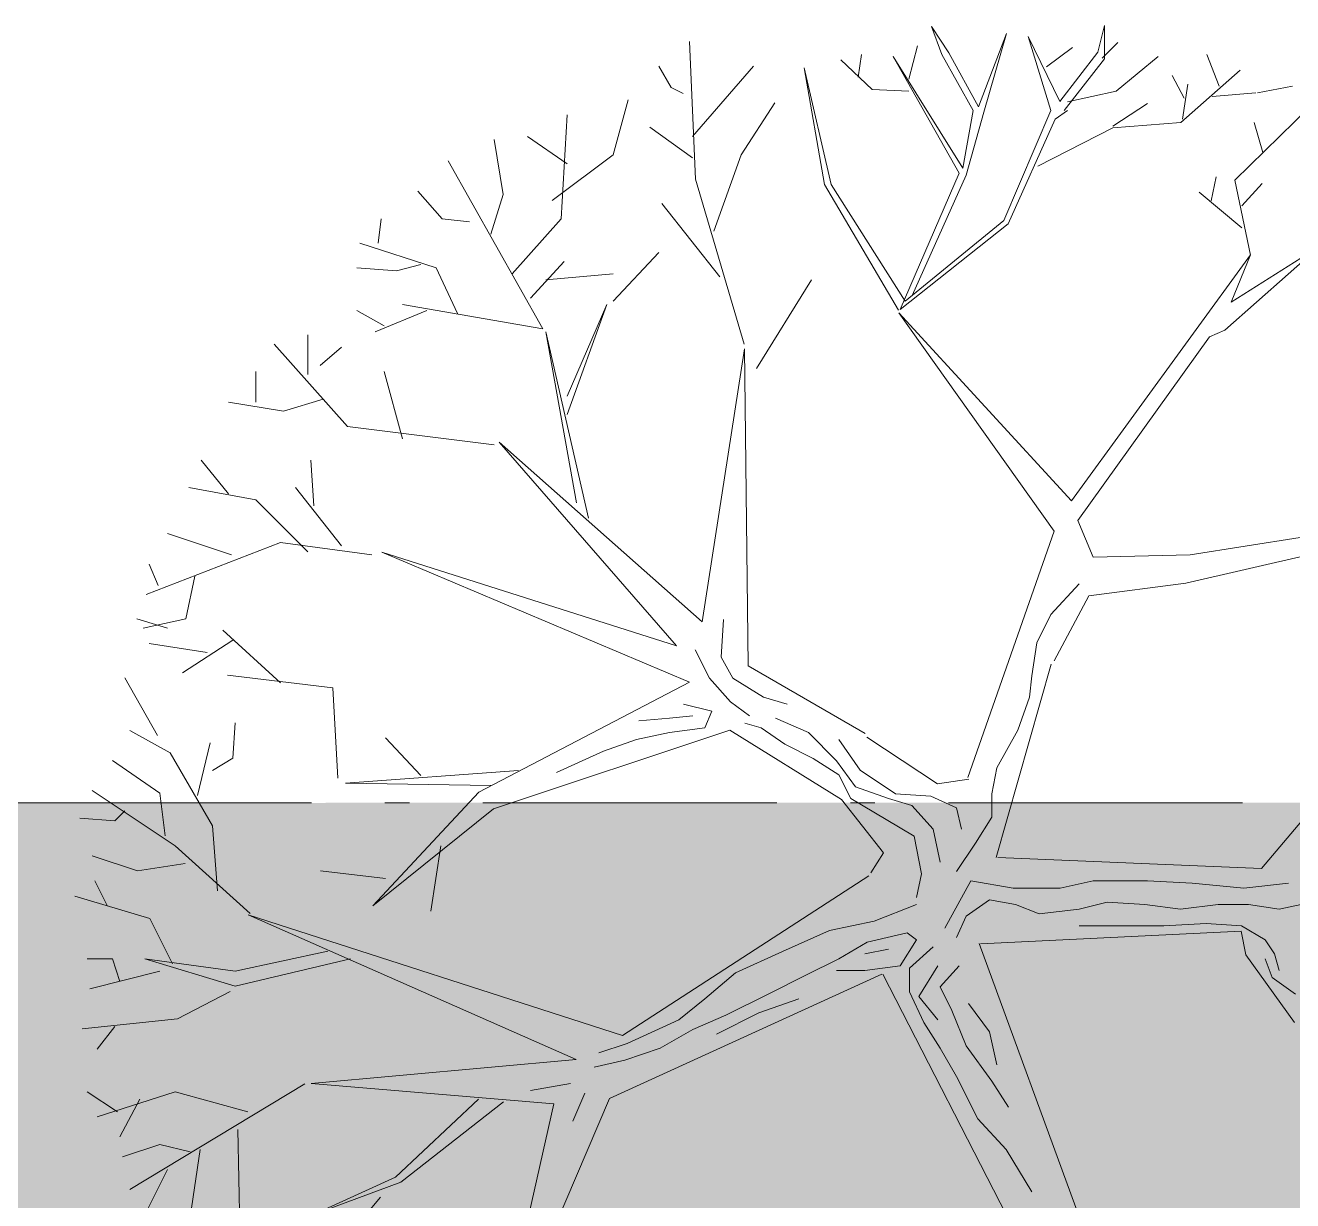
# Model space of a CAD drawing. Header units: metres. Extents: x 8 to 2416, y -346 to 476.
# Drawn here: x 55.29 to 60.47, y 56.33 to 61.12 of the extents above; entities that cross this region are included whole.
import ezdxf

# ---------------------------------------------------------------- set-up
doc = ezdxf.new("R2010")
doc.units = ezdxf.units.M
doc.linetypes.add('ACAD_ISO10W100', pattern=[18, 12, -3, 0, -3])
doc.layers.add('ARBOLES', color=86, linetype='Continuous', lineweight=0)
doc.layers.add('grama', color=7, linetype='Continuous', lineweight=0, true_color=0x698c45)
doc.layers.add('SOLAR', color=7, linetype='ACAD_ISO10W100', lineweight=9, true_color=0xff1414)

# ---------------------------------------------------------------- blocks, each defined once
blk = doc.blocks.new('arbol1')
at = {"layer": 'ARBOLES', "color": 59, "true_color": 0x47602f}
for p, q in [((1233.7255, 80.2135), (1233.7047, 80.269)), ((1233.7047, 80.269), (1233.7393, 80.217)), ((1234.0351, 80.2182), (1234.0485, 80.2716)), ((1234.0485, 80.2716), (1234.0485, 80.2048)), ((1233.2362, 79.9663), (1233.2241, 80.2392)), ((1233.7982, 80.1095), (1233.8536, 80.2551)), ((1233.8536, 80.2551), (1233.8086, 80.0991)), ((1233.9417, 80.1024), (1233.8972, 80.2493)), ((1233.8972, 80.2493), (1233.9595, 80.1202)), ((1234.0441, 80.2066), (1234.0753, 80.2378)), ((1233.5662, 80.2135), (1233.5592, 80.1685)), ((1233.7601, 79.9778), (1233.6285, 80.21)), ((1233.6285, 80.21), (1233.767, 79.9882)), ((1233.677, 80.2308), (1233.6597, 80.165)), ((1233.7878, 80.1026), (1233.7255, 80.2135)), ((1233.7393, 80.217), (1233.7982, 80.1095)), ((1233.9333, 80.1893), (1233.9852, 80.2274)), ((1233.9595, 80.1202), (1234.0351, 80.2182)), ((1234.0718, 80.1407), (1234.1549, 80.21)), ((1234.2761, 80.1511), (1234.2519, 80.2135)), ((1233.1635, 80.1907), (1233.1877, 80.1483)), ((1233.2301, 80.0512), (1233.3514, 80.1907)), ((1233.4923, 79.9555), (1233.4523, 80.187)), ((1233.4523, 80.187), (1233.5057, 79.9555)), ((1233.5246, 80.2031), (1233.5869, 80.1442)), ((1234.0485, 80.2048), (1233.9684, 80.1024)), ((1234.1826, 80.1719), (1234.2069, 80.1269)), ((1234.1999, 80.0784), (1234.3177, 80.1823)), ((1233.1877, 80.1483), (1233.2119, 80.1361)), ((1233.5869, 80.1442), (1233.6597, 80.1407)), ((1233.9748, 80.1199), (1234.0718, 80.1407)), ((1234.2034, 80.0853), (1234.2138, 80.1546)), ((1234.2623, 80.1303), (1234.3489, 80.1373)), ((1234.3523, 80.1373), (1234.4216, 80.1511)), ((1233.0725, 80.0148), (1233.1028, 80.124)), ((1233.3271, 80.0148), (1233.3938, 80.1179)), ((1234.0649, 80.0714), (1234.1341, 80.1165)), ((1234.3073, 79.964), (1234.4562, 80.1095)), ((1232.9695, 79.8875), (1232.9816, 80.0937)), ((1233.767, 79.9882), (1233.7878, 80.1026)), ((1233.8086, 80.0991), (1233.774, 79.9744)), ((1233.8483, 79.8842), (1233.9417, 80.1024)), ((1233.9506, 80.0853), (1233.8571, 79.8773)), ((1233.9748, 80.1026), (1233.9506, 80.0853)), ((1233.1453, 80.0694), (1233.2301, 80.0088)), ((1233.916, 79.9917), (1234.0649, 80.068)), ((1234.0649, 80.068), (1234.1999, 80.0784)), ((1234.3454, 80.0784), (1234.3627, 80.0194)), ((1232.8543, 79.936), (1232.8362, 80.0452)), ((1232.9028, 80.0512), (1232.9816, 79.9966)), ((1232.9513, 79.9239), (1233.0725, 80.0148)), ((1233.2726, 79.8632), (1233.3271, 80.0148)), ((1232.9331, 79.6691), (1232.7452, 80.0027)), ((1233.3332, 79.6388), (1233.2362, 79.9663)), ((1233.6424, 79.7075), (1233.7601, 79.9778)), ((1233.774, 79.9744), (1233.6666, 79.7353)), ((1234.2602, 79.9235), (1234.2703, 79.9708)), ((1234.3385, 79.815), (1234.3073, 79.964)), ((1234.321, 79.9134), (1234.3615, 79.9573)), ((1232.6846, 79.9421), (1232.7331, 79.8875)), ((1232.8301, 79.8572), (1232.8543, 79.936)), ((1233.6391, 79.7062), (1233.4923, 79.9555)), ((1233.5057, 79.9555), (1233.6525, 79.724)), ((1234.321, 79.8695), (1234.2365, 79.9404)), ((1233.2847, 79.7722), (1233.1695, 79.9178)), ((1232.6119, 79.8875), (1232.6058, 79.839)), ((1232.7331, 79.8875), (1232.7877, 79.8814)), ((1232.8725, 79.7783), (1232.9695, 79.8875)), ((1233.6525, 79.724), (1233.8483, 79.8842)), ((1233.8571, 79.8773), (1233.6424, 79.7075)), ((1232.721, 79.7904), (1232.5695, 79.839)), ((1234.4758, 79.8335), (1234.2872, 79.6662)), ((1234.3001, 79.722), (1234.4758, 79.8335)), ((1233.0725, 79.7237), (1233.1635, 79.8208)), ((1233.9829, 79.3274), (1234.3387, 79.8163)), ((1234.3387, 79.8163), (1234.3001, 79.722)), ((1232.5634, 79.7904), (1232.6422, 79.7844)), ((1232.6422, 79.7844), (1232.6907, 79.7965)), ((1232.7634, 79.6995), (1232.721, 79.7904)), ((1232.9089, 79.7298), (1232.9756, 79.8026)), ((1232.9392, 79.7662), (1233.0725, 79.7783)), ((1233.3574, 79.5903), (1233.4665, 79.7662)), ((1232.5634, 79.7055), (1232.618, 79.6752)), ((1232.7028, 79.7055), (1232.5998, 79.6631)), ((1232.6543, 79.7177), (1232.9331, 79.6691)), ((1232.9816, 79.5357), (1233.0604, 79.7177)), ((1233.0604, 79.7177), (1232.9816, 79.4993)), ((1233.9486, 79.2673), (1233.64, 79.7005)), ((1233.64, 79.7005), (1233.9829, 79.3274)), ((1232.4664, 79.5782), (1232.4664, 79.657)), ((1232.9998, 79.3234), (1232.9392, 79.6631)), ((1232.9392, 79.6631), (1233.0241, 79.2931)), ((1234.2872, 79.6662), (1234.2572, 79.6533)), ((1232.5452, 79.4751), (1232.3998, 79.6388)), ((1232.4907, 79.5964), (1232.5331, 79.6328)), ((1233.2497, 79.0873), (1233.3333, 79.6295)), ((1233.3333, 79.6295), (1233.3406, 79)), ((1234.2572, 79.6533), (1233.9958, 79.2888)), ((1232.3634, 79.5236), (1232.3634, 79.5842)), ((1232.6543, 79.4508), (1232.618, 79.5842)), ((1232.4179, 79.5054), (1232.4967, 79.5297)), ((1232.3088, 79.5236), (1232.4179, 79.5054)), ((1232.8362, 79.4387), (1232.5452, 79.4751)), ((1233.1988, 79.04), (1232.8461, 79.444)), ((1232.8461, 79.444), (1233.2497, 79.0873)), ((1232.2543, 79.4084), (1232.3088, 79.3416)), ((1232.4786, 79.3174), (1232.4725, 79.4084)), ((1232.3634, 79.3295), (1232.23, 79.3538)), ((1232.5331, 79.2385), (1232.4422, 79.3538)), ((1232.4664, 79.2264), (1232.3634, 79.3295)), ((1233.9958, 79.2888), (1234.0258, 79.2159)), ((1232.3149, 79.2203), (1232.1876, 79.2628)), ((1233.7772, 78.7784), (1233.9486, 79.2673)), ((1234.2186, 79.2202), (1234.4372, 79.2545)), ((1232.4119, 79.2446), (1232.1452, 79.1415)), ((1232.5937, 79.2203), (1232.4119, 79.2446)), ((1232.1513, 79.2021), (1232.1694, 79.1597)), ((1233.2242, 78.9673), (1232.6133, 79.2256)), ((1232.6133, 79.2256), (1233.1988, 79.04)), ((1234.0258, 79.2159), (1234.2186, 79.2202)), ((1234.4544, 79.2202), (1234.2101, 79.1644)), ((1232.2422, 79.1779), (1232.224, 79.093)), ((1233.9419, 79.1016), (1233.998, 79.1625)), ((1234.2101, 79.1644), (1234.0172, 79.1387)), ((1234.3604, 78.5979), (1234.8373, 79.1625)), ((1234.0172, 79.1387), (1233.9486, 79.01)), ((1233.9139, 79.0455), (1233.9419, 79.1016)), ((1232.1876, 79.0748), (1232.127, 79.093)), ((1232.224, 79.093), (1232.1391, 79.0748)), ((1233.292, 79.0923), (1233.2874, 79.0174)), ((1232.3172, 79.0512), (1232.2176, 78.9864)), ((1232.4118, 78.9665), (1232.2973, 79.0711)), ((1232.2664, 79.0263), (1232.1513, 79.0445)), ((1233.2359, 79.0315), (1233.264, 78.9753)), ((1233.9045, 78.98), (1233.9139, 79.0455)), ((1233.2874, 79.0174), (1233.3107, 78.9753)), ((1233.9427, 79.0034), (1233.8336, 78.6197)), ((1232.1678, 78.8619), (1232.1031, 78.9764)), ((1232.5163, 78.9565), (1232.3072, 78.9814)), ((1233.264, 78.9753), (1233.3061, 78.9285)), ((1233.3107, 78.9753), (1233.3715, 78.9379)), ((1233.3406, 79), (1233.5733, 78.8654)), ((1233.8998, 78.9379), (1233.9045, 78.98)), ((1232.5263, 78.7772), (1232.5163, 78.9565)), ((1232.8061, 78.7489), (1233.2242, 78.9673)), ((1233.3061, 78.9285), (1233.3435, 78.9005)), ((1233.3715, 78.9379), (1233.4183, 78.9239)), ((1233.8765, 78.8724), (1233.8998, 78.9379)), ((1233.1845, 78.8958), (1233.2313, 78.9005)), ((1233.2126, 78.9239), (1233.2687, 78.9098)), ((1233.2687, 78.9098), (1233.2546, 78.8771)), ((1232.3172, 78.817), (1232.3222, 78.8868)), ((1233.1237, 78.8911), (1233.1845, 78.8958)), ((1233.2546, 78.8771), (1233.1845, 78.8677)), ((1233.3341, 78.8864), (1233.3668, 78.8771)), ((1233.3668, 78.8771), (1233.4136, 78.8443)), ((1233.3949, 78.8958), (1233.4604, 78.8677)), ((1232.1927, 78.827), (1232.1131, 78.8718)), ((1232.6906, 78.7822), (1232.6209, 78.8569)), ((1233.3042, 78.8726), (1232.8352, 78.7162)), ((1233.1191, 78.8537), (1233.0536, 78.8303)), ((1233.1845, 78.8677), (1233.1191, 78.8537)), ((1233.5261, 78.7344), (1233.3042, 78.8726)), ((1233.4604, 78.8677), (1233.5165, 78.8116)), ((1233.5211, 78.8537), (1233.5632, 78.7929)), ((1233.5766, 78.8584), (1233.7166, 78.766)), ((1233.8344, 78.7975), (1233.8765, 78.8724)), ((1232.2774, 78.6825), (1232.1927, 78.827)), ((1232.2475, 78.7423), (1232.2724, 78.8469)), ((1233.0536, 78.8303), (1233.0115, 78.8116)), ((1233.4136, 78.8443), (1233.4697, 78.8162)), ((1232.0782, 78.812), (1232.1728, 78.7473)), ((1232.2774, 78.7921), (1232.3172, 78.817)), ((1233.0115, 78.8116), (1232.9601, 78.7882)), ((1233.4697, 78.8162), (1233.5211, 78.7835)), ((1233.5165, 78.8116), (1233.5539, 78.7601)), ((1232.5412, 78.7672), (1232.8848, 78.7921)), ((1233.5211, 78.7835), (1233.5445, 78.7367)), ((1233.5632, 78.7929), (1233.6333, 78.7461)), ((1233.7166, 78.766), (1233.7791, 78.7749)), ((1233.825, 78.7461), (1233.8344, 78.7975)), ((1232.2027, 78.6427), (1232.0384, 78.7523)), ((1232.83, 78.7622), (1232.5412, 78.7672)), ((1232.5952, 78.5233), (1232.8061, 78.7489)), ((1233.5539, 78.7601), (1233.6193, 78.7367)), ((1232.1728, 78.7473), (1232.1828, 78.6626)), ((1233.6097, 78.6288), (1233.5261, 78.7344)), ((1233.5445, 78.7367), (1233.6146, 78.6946)), ((1233.6193, 78.7367), (1233.6661, 78.7227)), ((1233.6333, 78.7461), (1233.7035, 78.7414)), ((1233.7035, 78.7414), (1233.7549, 78.718)), ((1233.825, 78.6993), (1233.825, 78.7461)), ((1232.0832, 78.6925), (1232.1031, 78.7124)), ((1232.8352, 78.7162), (1232.5952, 78.5233)), ((1233.6661, 78.7227), (1233.7081, 78.6759)), ((1233.7549, 78.718), (1233.7642, 78.6759)), ((1233.7923, 78.6478), (1233.825, 78.6993)), ((1232.0135, 78.6975), (1232.0832, 78.6925)), ((1232.2873, 78.553), (1232.2774, 78.6825)), ((1233.6146, 78.6946), (1233.6707, 78.6619)), ((1233.7081, 78.6759), (1233.7222, 78.6104)), ((1233.6707, 78.6619), (1233.6848, 78.587)), ((1233.7549, 78.5917), (1233.7923, 78.6478)), ((1232.128, 78.5928), (1232.0384, 78.6227)), ((1232.352, 78.5081), (1232.2027, 78.6427)), ((1232.7304, 78.6427), (1232.7105, 78.5131)), ((1233.5842, 78.5888), (1233.6097, 78.6288)), ((1232.2226, 78.6078), (1232.128, 78.5928)), ((1233.8368, 78.6197), (1234.3604, 78.5979)), ((1232.0434, 78.5729), (1232.0683, 78.5231)), ((1232.6209, 78.5779), (1232.4915, 78.5928)), ((1233.0911, 78.2663), (1233.5805, 78.583)), ((1233.6848, 78.587), (1233.6754, 78.5402)), ((1233.7315, 78.4794), (1233.7829, 78.573)), ((1233.7829, 78.573), (1233.8671, 78.5589)), ((1233.9606, 78.5589), (1234.0261, 78.573)), ((1234.0261, 78.573), (1234.1336, 78.573)), ((1234.1336, 78.573), (1234.2224, 78.5683)), ((1233.8671, 78.5589), (1233.9606, 78.5589)), ((1234.2224, 78.5683), (1234.3253, 78.5589)), ((1234.3253, 78.5589), (1234.4141, 78.5683)), ((1232.1529, 78.4982), (1232.0035, 78.543)), ((1233.6754, 78.5262), (1233.5913, 78.4934)), ((1233.7736, 78.5028), (1233.8204, 78.5355)), ((1233.8204, 78.5355), (1233.8718, 78.5262)), ((1233.8718, 78.5262), (1233.9185, 78.5075)), ((1233.998, 78.5168), (1234.0541, 78.5308)), ((1234.0541, 78.5308), (1234.1289, 78.5262)), ((1234.1289, 78.5262), (1234.1991, 78.5168)), ((1234.1991, 78.5168), (1234.2739, 78.5262)), ((1234.2739, 78.5262), (1234.3346, 78.5262)), ((1234.3346, 78.5262), (1234.3954, 78.5168)), ((1234.3954, 78.5168), (1234.4609, 78.5308)), ((1232.1977, 78.4085), (1232.1529, 78.4982)), ((1232.9991, 78.2185), (1232.3477, 78.5057)), ((1232.3477, 78.5057), (1233.0911, 78.2663)), ((1233.7549, 78.4607), (1233.7736, 78.5028)), ((1233.9185, 78.5075), (1233.998, 78.5168)), ((1233.5024, 78.4747), (1233.4089, 78.4326)), ((1233.5913, 78.4934), (1233.5024, 78.4747)), ((1233.8025, 78.4482), (1234.3199, 78.4731)), ((1233.998, 78.4841), (1234.0822, 78.4841)), ((1234.0822, 78.4841), (1234.1663, 78.4841)), ((1234.1663, 78.4841), (1234.2505, 78.4887)), ((1234.2505, 78.4887), (1234.3206, 78.4841)), ((1234.3199, 78.4731), (1234.3292, 78.4264)), ((1234.3206, 78.4841), (1234.3674, 78.456)), ((1233.5211, 78.4186), (1233.5772, 78.4513)), ((1233.5772, 78.4513), (1233.6567, 78.47)), ((1233.6754, 78.456), (1233.6427, 78.4045)), ((1233.6567, 78.47), (1233.6754, 78.456)), ((1233.9986, 77.905), (1233.7998, 78.4485)), ((1234.3674, 78.456), (1234.3861, 78.4279)), ((1232.5064, 78.4334), (1232.3222, 78.3936)), ((1233.4089, 78.4326), (1233.3154, 78.3905)), ((1233.5726, 78.4279), (1233.6193, 78.4373)), ((1233.7081, 78.442), (1233.6614, 78.3998)), ((1234.3292, 78.4264), (1234.4258, 78.2922)), ((1234.3861, 78.4279), (1234.3954, 78.3952)), ((1232.0782, 78.4185), (1232.0284, 78.4185)), ((1232.0932, 78.3736), (1232.0782, 78.4185)), ((1232.3222, 78.3936), (1232.1429, 78.4185)), ((1232.1429, 78.4185), (1232.3222, 78.3637)), ((1232.3222, 78.3637), (1232.5512, 78.4185)), ((1233.4557, 78.3858), (1233.5211, 78.4186)), ((1233.6427, 78.4045), (1233.5726, 78.3952)), ((1233.6614, 78.3998), (1233.6614, 78.3531)), ((1233.7175, 78.4045), (1233.6801, 78.3437)), ((1233.7596, 78.4045), (1233.7222, 78.3624)), ((1234.3674, 78.4186), (1234.3814, 78.3811)), ((1232.1728, 78.3936), (1232.0334, 78.3587)), ((1233.6062, 78.3878), (1233.0653, 78.1411)), ((1233.3154, 78.3905), (1233.2546, 78.339)), ((1233.3809, 78.3484), (1233.4557, 78.3858)), ((1233.5726, 78.3952), (1233.5165, 78.3952)), ((1233.6082, 78.3881), (1233.8841, 77.8511)), ((1234.3814, 78.3811), (1234.4281, 78.3484)), ((1232.3122, 78.3537), (1232.2077, 78.2989)), ((1233.2967, 78.3063), (1233.3809, 78.3484)), ((1233.6614, 78.3531), (1233.6894, 78.2922)), ((1233.7222, 78.3624), (1233.7455, 78.3156)), ((1233.2546, 78.339), (1233.2032, 78.2969)), ((1233.3622, 78.311), (1233.4417, 78.339)), ((1233.6801, 78.3437), (1233.7175, 78.2969)), ((1233.7783, 78.3297), (1233.8204, 78.2735)), ((1232.2077, 78.2989), (1232.0185, 78.279)), ((1233.2032, 78.2969), (1233.1004, 78.2501)), ((1233.2313, 78.2782), (1233.2967, 78.3063)), ((1233.278, 78.2688), (1233.3622, 78.311)), ((1233.7455, 78.3156), (1233.7736, 78.2455)), ((1232.0832, 78.284), (1232.0483, 78.2391)), ((1233.1658, 78.2408), (1233.2313, 78.2782)), ((1233.6894, 78.2922), (1233.7222, 78.2408)), ((1233.8204, 78.2735), (1233.8344, 78.208)), ((1233.1004, 78.2501), (1233.0442, 78.2314)), ((1233.7736, 78.2455), (1233.825, 78.1753)), ((1233.0957, 78.2174), (1233.1658, 78.2408)), ((1233.7222, 78.2408), (1233.7549, 78.1846)), ((1232.4729, 78.1706), (1232.9991, 78.2185)), ((1233.0349, 78.2033), (1233.0957, 78.2174)), ((1232.4607, 78.1702), (1232.1131, 77.9605)), ((1232.9549, 78.1301), (1232.4729, 78.1706)), ((1232.9087, 78.1566), (1232.9881, 78.1706)), ((1233.7549, 78.1846), (1233.797, 78.1004)), ((1233.825, 78.1753), (1233.8578, 78.1238)), ((1232.0284, 78.1544), (1232.0882, 78.1146)), ((1232.2027, 78.1544), (1232.0483, 78.1046)), ((1232.3471, 78.1146), (1232.2027, 78.1544)), ((1233.0162, 78.1519), (1232.9928, 78.0957)), ((1232.133, 78.1395), (1232.0932, 78.0648)), ((1232.8051, 78.1395), (1232.6408, 77.9851)), ((1232.6508, 77.9751), (1232.8549, 78.1345)), ((1233.0653, 78.1411), (1232.8372, 77.6072)), ((1232.8372, 77.6072), (1232.9549, 78.1301)), ((1233.797, 78.1004), (1233.8531, 78.0396)), ((1232.3272, 78.0797), (1232.3321, 77.8356)), ((1232.0981, 78.0249), (1232.1728, 78.0498)), ((1232.1728, 78.0498), (1232.2326, 78.0349)), ((1232.2525, 78.0399), (1232.2326, 77.9053)), ((1233.8531, 78.0396), (1233.9045, 77.9554)), ((1232.1878, 78), (1232.1479, 77.9203)), ((1232.6408, 77.9851), (1232.4765, 77.9103)), ((1232.4765, 77.9103), (1232.6508, 77.9751)), ((1232.6109, 77.9452), (1232.4417, 77.7459))]:
    blk.add_line(p, q, dxfattribs=at)

msp = doc.modelspace()

# ---------------------------------------------------------------- hatches: boundary and pattern name
at = {"layer": 'grama', "transparency": 33554495}
h = msp.add_hatch(color=256, dxfattribs=at)
h.dxf.hatch_style = 1
edge = h.paths.add_edge_path()
edge.add_line((80.8091, 57.9566), (21.0607, 57.947))
edge.add_line((21.0607, 57.947), (21.0385, 56.947))
edge.add_line((21.0385, 56.947), (37.3509, 56.9496))
edge.add_arc((37.351, 56.3496), 0.6, 0.0092, 90.0092, ccw=False)
edge.add_line((37.951, 56.3497), (37.9514, 53.9497))
edge.add_arc((37.3514, 53.9496), 0.6, -89.9908, 0.0092, ccw=False)
edge.add_line((37.3515, 53.3496), (36.0515, 53.3494))
edge.add_arc((36.0515, 53.0494), 0.3, 90.0092, 180.0139)
edge.add_line((35.7515, 53.0493), (35.7516, 52.9481))
edge.add_line((35.7516, 52.9481), (52.3266, 52.9536))
edge.add_line((52.3266, 52.9536), (52.3266, 53.2536))
edge.add_line((52.3266, 53.2536), (62.2016, 53.2536))
edge.add_line((62.2016, 53.2536), (62.2016, 47.4481))
edge.add_line((62.2016, 47.4481), (63.2016, 47.4481))
edge.add_line((63.2016, 47.4481), (63.2016, 53.2549))
edge.add_line((63.2016, 53.2549), (70.3634, 53.2549))
edge.add_line((70.3634, 53.2549), (70.3634, 47.7481))
edge.add_line((70.3634, 47.7481), (70.9634, 47.7481))
edge.add_line((70.9634, 47.7481), (70.9634, 38.1618))
edge.add_line((70.9634, 38.1618), (70.3634, 38.1624))
edge.add_line((70.3634, 38.1624), (70.3634, 32.6542))
edge.add_line((70.3634, 32.6542), (63.2016, 32.6549))
edge.add_line((63.2016, 32.6549), (63.2016, 38.459))
edge.add_line((63.2016, 38.459), (62.2016, 38.459))
edge.add_line((62.2016, 38.459), (62.1891, 32.6536))
edge.add_line((62.1891, 32.6536), (52.3266, 32.6536))
edge.add_line((52.3266, 32.6536), (52.3266, 32.9536))
edge.add_line((52.3266, 32.9536), (27.9516, 32.959))
edge.add_line((27.9516, 32.959), (27.9516, 39.359))
edge.add_line((27.9516, 39.359), (26.8226, 39.359))
edge.add_line((26.8226, 39.359), (26.8226, 40.259))
edge.add_line((26.8226, 40.259), (26.4226, 40.259))
edge.add_line((26.4226, 40.259), (26.4226, 45.6481))
edge.add_line((26.4226, 45.6481), (26.8226, 45.6481))
edge.add_line((26.8226, 45.6481), (26.8226, 46.5481))
edge.add_line((26.8226, 46.5481), (27.9516, 46.5481))
edge.add_line((27.9516, 46.5481), (27.9516, 52.9481))
edge.add_line((27.9516, 52.9481), (28.1515, 52.9481))
edge.add_line((28.1515, 52.9481), (28.1515, 53.0481))
edge.add_arc((27.8515, 53.0481), 0.3, 0.0092, 90.0092)
edge.add_line((27.8515, 53.3481), (25.1634, 53.3476))
edge.add_arc((25.1635, 52.5476), 0.8, 90.0092, 198.7971)
edge.add_arc((-3.0236, 42.9535), 28.9752, -26.20209, 18.79711, ccw=False)
edge.add_arc((21.1796, 31.043), 2, 270, 333.7979, ccw=False)
edge.add_line((21.1796, 29.043), (20.4196, 29.043))
edge.add_line((20.4196, 29.043), (20.3955, 27.9576))
edge.add_line((20.3955, 27.9576), (80.305, 27.9575))
edge.add_line((80.305, 27.9575), (80.8091, 57.9566))

# ---------------------------------------------------------------- linework, layer by layer
at = {"layer": 'SOLAR', "ltscale": 0.1}
msp.add_lwpolyline([(80.8091, 57.9566), (80.305, 27.9575), (20.3955, 27.9576), (21.0607, 57.947), (80.8091, 57.9566)], dxfattribs=at)

# ---------------------------------------------------------------- block references
at = {"layer": 'ARBOLES', "xscale": 2.055132678314374, "yscale": 2.055132678314374, "zscale": 2.055132678314374}
msp.add_blockref('arbol1', (-2476.4359, -103.8438, 0), dxfattribs=at)

doc.saveas('drawing.dxf')
